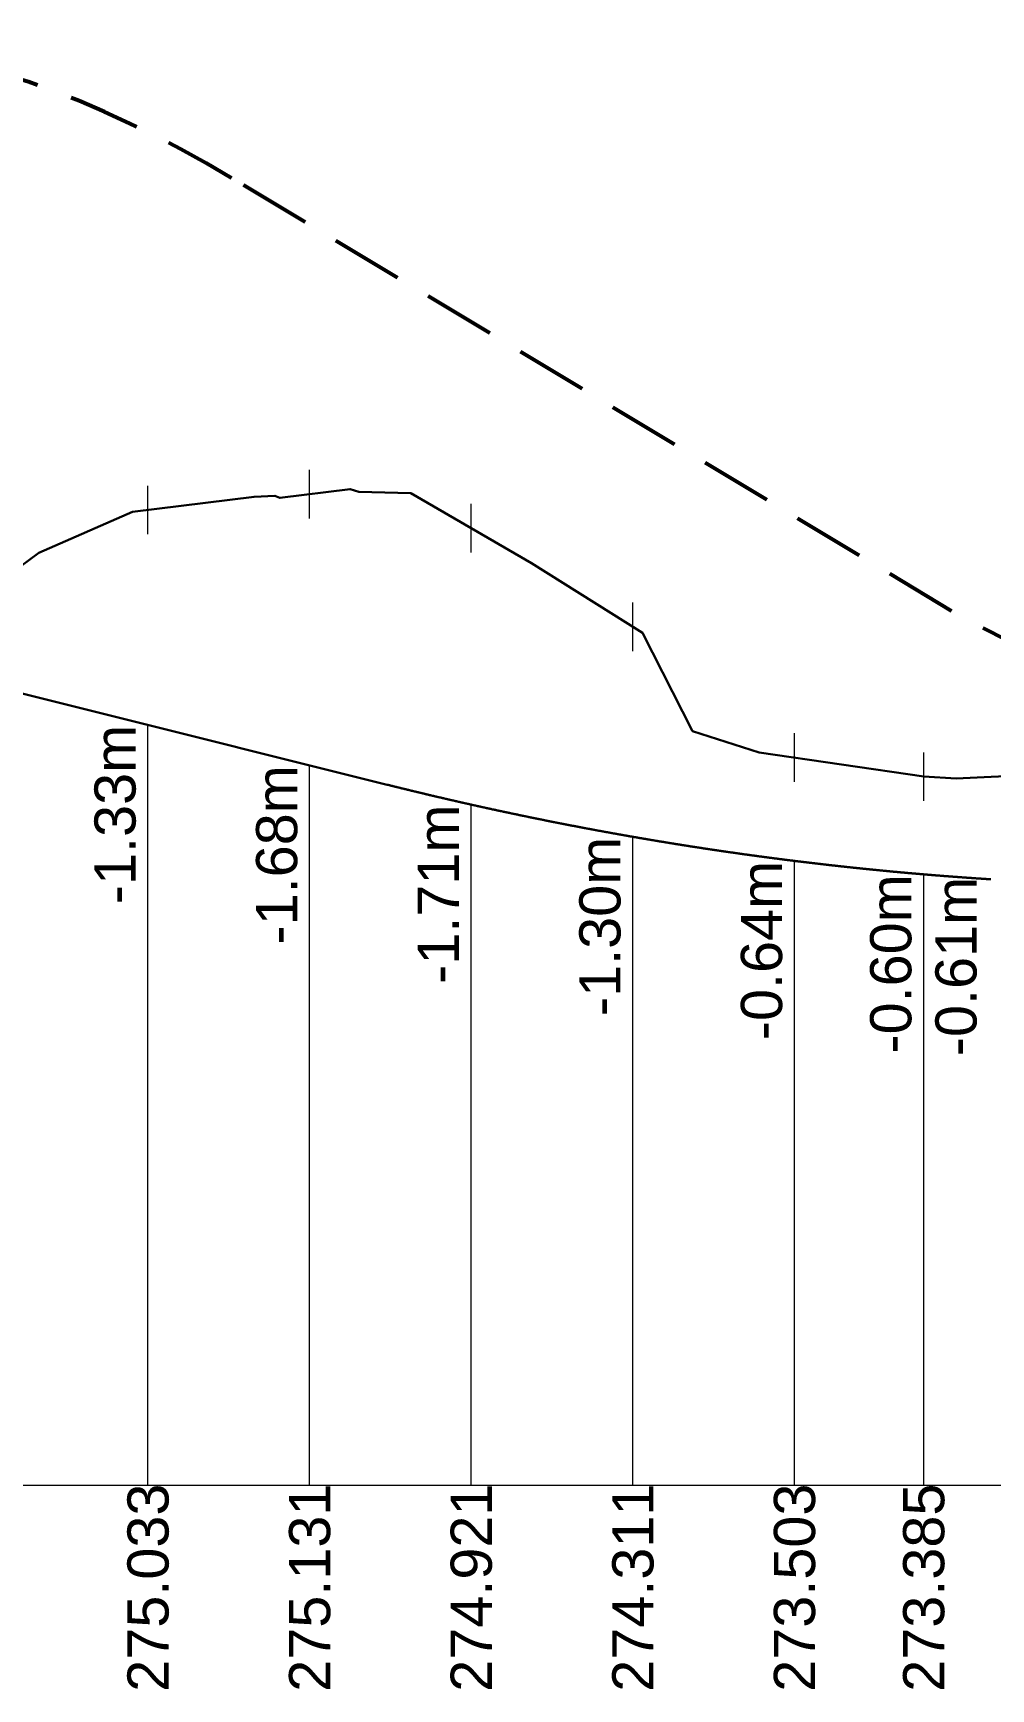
# Model space of a CAD drawing. Extents: x -67 to 3544, y -3197 to 656.
# Drawn here: x 1801.3 to 1860.6, y 114.6 to 217 of the extents above; entities that cross this region are included whole.
import ezdxf
from ezdxf.enums import TextEntityAlignment as Align

# ---------------------------------------------------------------- set-up
doc = ezdxf.new("R2010")
doc.units = 0
doc.linetypes.add('CACHE', pattern=[9.525, 6.35, -3.175])
for name, color, linetype, lineweight in [("Route - Bretelle d'entrée - PL - A14_Bretelle de sortie", 5, 'Continuous', 0), ('Route - Bretelle de sortie - PL - Cotation', 7, 'Continuous', 0), ('Route - Bretelle de sortie - PL - Projet Linéaire', 7, 'Continuous', 0), ('Route - Bretelle de sortie - PL - Terrain', 3, 'Continuous', 0)]:
    doc.layers.add(name, color=color, linetype=linetype, lineweight=lineweight)
doc.styles.add('CoteVert', font='arial.ttf', dxfattribs={"height": 0.0017})
doc.styles.add('CoteVertB', font='arial.ttf', dxfattribs={"height": 0.0017})

msp = doc.modelspace()

# ---------------------------------------------------------------- linework, layer by layer
at = {"layer": "Route - Bretelle d'entrée - PL - A14_Bretelle de sortie", "color": 5, "linetype": 'CACHE', "lineweight": 53, "ltscale": 0.7, "flags": 128}
for points in [[(1813.61561, 208.07302), (1812.04359, 208.99132), (1810.47213, 209.85968), (1808.9012, 210.67817), (1807.33077, 211.44686), (1805.7608, 212.16582), (1804.19127, 212.83509), (1802.62214, 213.45473), (1801.05339, 214.02479), (1799.32423, 214.54531), (1797.52998, 215.01634), (1795.73782, 215.43792), (1793.94759, 215.81007), (1792.1593, 216.13282), (1790.37297, 216.4062), (1788.5886, 216.63024), (1786.8062, 216.80494), (1785.02578, 216.93034), (1783.24736, 217.00642), (1781.47094, 217.0332), (1779.69652, 217.01068), (1777.92412, 216.93887), (1776.15374, 216.81775), (1774.38539, 216.64731), (1772.61908, 216.42754), (1770.8548, 216.15843), (1769.09258, 215.83996), (1767.3324, 215.47209), (1765.57428, 215.05479), (1763.81822, 214.58804), (1762.06423, 214.0718), (1760.3123, 213.50603), (1758.58586, 212.89925)], [(2039.55295, 194.20613), (2001.65898, 193.53979), (1999.14694, 193.45618), (1996.63484, 193.29368), (1994.1226, 193.05229), (1991.61024, 192.73198), (1989.09787, 192.33272), (1986.58587, 191.8545), (1984.07503, 191.29726), (1981.56661, 190.66097), (1979.06251, 189.94557), (1976.56536, 189.15101), (1974.07865, 188.27722), (1971.60687, 187.32415), (1969.15555, 186.2917), (1966.73145, 185.1798), (1965.95037, 184.80111), (1952.40652, 177.72321), (1951.0789, 177.01212), (1949.75592, 176.3507), (1948.43415, 175.7389), (1947.10962, 175.17667), (1945.77773, 174.66398), (1944.43302, 174.20077), (1943.06892, 173.78701), (1941.67737, 173.42268), (1940.24824, 173.10773), (1938.76844, 172.84215), (1937.22049, 172.62591), (1935.58012, 172.459), (1933.8119, 172.34141), (1931.86056, 172.27312), (1929.63149, 172.25413), (1926.93727, 172.28444), (1923.36767, 172.36406), (1919.03469, 172.49297), (1913.9947, 172.67121), (1908.16303, 172.89877), (1901.52822, 173.17569), (1894.2144, 173.50197), (1886.62449, 173.87766), (1881.43532, 174.30277), (1877.69741, 174.77734), (1874.62674, 175.3014), (1871.95763, 175.87501), (1869.56175, 176.4982), (1867.36583, 177.17103), (1865.32365, 177.89354), (1863.40402, 178.66579), (1861.58487, 179.48785), (1859.84998, 180.35978), (1858.23508, 181.25381), (1813.61561, 208.07307)]]:
    msp.add_lwpolyline(points, dxfattribs=at)
at = {"layer": 'Route - Bretelle de sortie - PL - Cotation', "color": 7, "linetype": 'Continuous'}
for p, q in [((1818.44873, 187.0187), (1818.44873, 190.0187)), ((1808.44873, 186.03833), (1808.44873, 189.03833)), ((1828.44873, 184.91545), (1828.44873, 187.91545)), ((1838.44873, 178.81546), (1838.44873, 181.81546)), ((1808.44873, 127.20613), (1808.44873, 174.25281)), ((1848.44873, 170.73367), (1848.44873, 173.73367)), ((1856.44316, 169.55408), (1856.44316, 172.55408)), ((1818.44873, 127.20613), (1818.44873, 171.75281)), ((1828.44873, 127.20613), (1828.44873, 169.32038)), ((1838.44873, 127.20613), (1838.44873, 167.33033)), ((1848.44873, 127.20613), (1848.44873, 165.84028)), ((1856.44316, 127.20613), (1856.44316, 165.0087)), ((2054.3083, 127.20613), (1602.96748, 127.20613))]:
    msp.add_line(p, q, dxfattribs=at)
at = {"layer": 'Route - Bretelle de sortie - PL - Projet Linéaire', "color": 1, "linetype": 'Continuous', "lineweight": 30, "flags": 128}
msp.add_lwpolyline([(1730.35902, 193.77524), (1823.24977, 170.55255), (1823.28466, 170.54383), (1823.31955, 170.53512), (1823.35444, 170.52641), (1823.38933, 170.51771), (1823.42423, 170.50901), (1823.45912, 170.50032), (1823.49401, 170.49164), (1823.5289, 170.48296), (1823.5638, 170.47429), (1823.59869, 170.46562), (1823.63358, 170.45696), (1823.66847, 170.44831), (1823.70336, 170.43966), (1823.73826, 170.43102), (1823.77315, 170.42239), (1823.80804, 170.41376), (1823.84293, 170.40514), (1823.87782, 170.39652), (1823.91271, 170.38791), (1823.94761, 170.37931), (1823.9825, 170.37071), (1824.01739, 170.36212), (1824.05228, 170.35353), (1824.08717, 170.34495), (1824.12207, 170.33638), (1824.15696, 170.32781), (1824.19185, 170.31925), (1824.22674, 170.31069), (1824.26163, 170.30214), (1824.29652, 170.2936), (1824.33141, 170.28506), (1824.36631, 170.27653), (1824.4012, 170.26801), (1824.43609, 170.25949), (1824.47098, 170.25097), (1824.50587, 170.24247), (1824.54076, 170.23397), (1824.57565, 170.22547), (1824.61054, 170.21698), (1824.64544, 170.2085), (1824.68033, 170.20003), (1824.71522, 170.19155), (1824.75011, 170.18309), (1824.785, 170.17463), (1824.81989, 170.16618), (1824.85478, 170.15773), (1824.88967, 170.1493), (1824.92456, 170.14086), (1824.95946, 170.13243), (1824.99435, 170.12401), (1825.02924, 170.1156), (1825.06413, 170.10719), (1825.09902, 170.09879), (1825.13391, 170.09039), (1825.1688, 170.082), (1825.20369, 170.07361), (1825.23858, 170.06523), (1825.27347, 170.05686), (1825.30836, 170.0485), (1825.34325, 170.04014), (1825.37814, 170.03178), (1825.41303, 170.02343), (1825.44792, 170.01509), (1825.48282, 170.00675), (1825.51771, 169.99842), (1825.5526, 169.9901), (1825.58749, 169.98178), (1825.62238, 169.97347), (1825.65727, 169.96517), (1825.69216, 169.95686), (1825.72705, 169.94857), (1825.76194, 169.94028), (1825.79683, 169.932), (1825.83172, 169.92373), (1825.86661, 169.91546), (1825.9015, 169.9072), (1825.93639, 169.89894), (1825.97128, 169.89069), (1826.00617, 169.88244), (1826.04106, 169.8742), (1826.07595, 169.86597), (1826.11084, 169.85775), (1826.14573, 169.84953), (1826.18062, 169.84131), (1826.21551, 169.8331), (1826.2504, 169.8249), (1826.28529, 169.81671), (1826.32018, 169.80852), (1826.35507, 169.80033), (1826.38996, 169.79215), (1826.42485, 169.78398), (1826.45974, 169.77582), (1826.49463, 169.76766), (1826.52952, 169.7595), (1826.56441, 169.75136), (1826.5993, 169.74322), (1826.63418, 169.73508), (1826.66907, 169.72695), (1826.70396, 169.71883), (1826.73885, 169.71071), (1826.77374, 169.7026), (1826.80863, 169.6945), (1826.84352, 169.6864), (1826.87841, 169.67831), (1826.9133, 169.67022), (1826.94819, 169.66214), (1826.98308, 169.65407), (1827.01797, 169.646), (1827.05286, 169.63794), (1827.08775, 169.62988), (1827.12264, 169.62183), (1827.15752, 169.61379), (1827.19241, 169.60575), (1827.2273, 169.59772), (1827.26219, 169.58969), (1827.29708, 169.58167), (1827.33197, 169.57366), (1827.36686, 169.56565), (1827.40175, 169.55765), (1827.43664, 169.54965), (1827.47152, 169.54167), (1827.50641, 169.53368), (1827.5413, 169.52571), (1827.57619, 169.51774), (1827.61108, 169.50977), (1827.64597, 169.50181), (1827.68086, 169.49386), (1827.71575, 169.48592), (1827.75063, 169.47798), (1827.78552, 169.47004), (1827.82041, 169.46211), (1827.8553, 169.45419), (1827.89019, 169.44628), (1827.92508, 169.43837), (1827.95997, 169.43046), (1828.02974, 169.41467), (1828.06463, 169.40679), (1828.09952, 169.39891), (1828.13441, 169.39104), (1828.1693, 169.38317), (1828.20418, 169.37531), (1828.23907, 169.36745), (1828.27396, 169.35961), (1828.30885, 169.35176), (1828.34374, 169.34393), (1828.37863, 169.3361), (1828.41351, 169.32828), (1828.4484, 169.32045), (1828.48329, 169.31264), (1828.51818, 169.30484), (1828.55307, 169.29703), (1828.58795, 169.28924), (1828.62284, 169.28146), (1828.65773, 169.27368), (1828.69262, 169.2659), (1828.7275, 169.25813), (1828.76239, 169.25036), (1828.79728, 169.24261), (1828.83217, 169.23486), (1828.86706, 169.22711), (1828.90194, 169.21937), (1828.93683, 169.21164), (1828.97172, 169.20391), (1829.00661, 169.19619), (1829.0415, 169.18848), (1829.07638, 169.18077), (1829.11127, 169.17307), (1829.14616, 169.16537), (1829.18104, 169.15768), (1829.21593, 169.15), (1829.25082, 169.14232), (1829.28571, 169.13465), (1829.32059, 169.12698), (1829.35548, 169.11932), (1829.39037, 169.11167), (1829.42526, 169.10402), (1829.46014, 169.09638), (1829.49503, 169.08874), (1829.52992, 169.08111), (1829.56481, 169.07349), (1829.59969, 169.06587), (1829.63458, 169.05826), (1829.66947, 169.05065), (1829.70435, 169.04305), (1829.77413, 169.02788), (1829.80902, 169.0203), (1829.8439, 169.01272), (1829.87879, 169.00515), (1829.91368, 168.99759), (1829.94856, 168.99003), (1829.98345, 168.98248), (1830.01834, 168.97494), (1830.05322, 168.9674), (1830.08811, 168.95987), (1830.123, 168.95235), (1830.15789, 168.94483), (1830.19277, 168.93731), (1830.22766, 168.92981), (1830.26254, 168.9223), (1830.29743, 168.91481), (1830.33232, 168.90732), (1830.3672, 168.89983), (1830.40209, 168.89236), (1830.43698, 168.88489), (1830.47186, 168.87742), (1830.50675, 168.86996), (1830.54164, 168.86251), (1830.57652, 168.85506), (1830.61141, 168.84762), (1830.6463, 168.84019), (1830.68118, 168.83276), (1830.71607, 168.82534), (1830.75096, 168.81792), (1830.78584, 168.81051), (1830.82073, 168.80311), (1830.85561, 168.79571), (1830.8905, 168.78832), (1830.92539, 168.78093), (1830.96027, 168.77355), (1830.99516, 168.76618), (1831.03005, 168.75881), (1831.06493, 168.75145), (1831.09982, 168.74409), (1831.1347, 168.73675), (1831.16959, 168.7294), (1831.20448, 168.72206), (1831.23936, 168.71474), (1831.27425, 168.70741), (1831.30913, 168.70009), (1831.34402, 168.69278), (1831.3789, 168.68547), (1831.41379, 168.67817), (1831.44868, 168.67088), (1831.48356, 168.66359), (1831.51845, 168.6563), (1831.55333, 168.64903), (1831.58822, 168.64176), (1831.62311, 168.6345), (1831.65799, 168.62724), (1831.69288, 168.61999), (1831.72776, 168.61274), (1831.76265, 168.6055), (1831.79753, 168.59827), (1831.83242, 168.59104), (1831.8673, 168.58382), (1831.90219, 168.5766), (1831.93708, 168.5694), (1831.97196, 168.56219), (1832.00685, 168.555), (1832.04173, 168.54781), (1832.07662, 168.54062), (1832.1115, 168.53344), (1832.14639, 168.52627), (1832.18127, 168.5191), (1832.21616, 168.51194), (1832.25104, 168.50479), (1832.28593, 168.49764), (1832.32081, 168.4905), (1832.3557, 168.48336), (1832.39058, 168.47623), (1832.42547, 168.46911), (1832.46036, 168.46199), (1832.49524, 168.45488), (1832.53012, 168.44777), (1832.56501, 168.44067), (1832.59989, 168.43358), (1832.63478, 168.42649), (1832.66967, 168.41941), (1832.70455, 168.41234), (1832.73943, 168.40527), (1832.77432, 168.3982), (1832.8092, 168.39115), (1832.84409, 168.3841), (1832.87897, 168.37705), (1832.91386, 168.37001), (1832.94874, 168.36298), (1832.98363, 168.35595), (1833.01851, 168.34893), (1833.0534, 168.34192), (1833.08828, 168.33491), (1833.12317, 168.32791), (1833.15805, 168.32091), (1833.19294, 168.31392), (1833.22782, 168.30694), (1833.26271, 168.29996), (1833.29759, 168.29299), (1833.33247, 168.28602), (1833.36736, 168.27907), (1833.40224, 168.27211), (1833.43713, 168.26516), (1833.47201, 168.25822), (1833.5069, 168.25129), (1833.54178, 168.24436), (1833.57666, 168.23744), (1833.61155, 168.23052), (1833.64643, 168.22361), (1833.68132, 168.2167), (1833.7162, 168.20981), (1833.75109, 168.20291), (1833.78597, 168.19603), (1833.82085, 168.18915), (1833.85574, 168.18227), (1833.89062, 168.17541), (1833.92551, 168.16854), (1833.96039, 168.16169), (1833.99527, 168.15484), (1834.03016, 168.14799), (1834.06504, 168.14116), (1834.09993, 168.13432), (1834.13481, 168.1275), (1834.16969, 168.12068), (1834.20458, 168.11386), (1834.23946, 168.10706), (1834.27435, 168.10026), (1834.30923, 168.09346), (1834.34411, 168.08668), (1834.379, 168.07989), (1834.41388, 168.07312), (1834.44876, 168.06634), (1834.48365, 168.05958), (1834.51853, 168.05282), (1834.55341, 168.04607), (1834.5883, 168.03932), (1834.62318, 168.03258), (1834.65807, 168.02585), (1834.69295, 168.01912), (1834.72783, 168.0124), (1834.76272, 168.00568), (1834.7976, 167.99897), (1834.83248, 167.99227), (1834.86737, 167.98557), (1834.90225, 167.97888), (1834.93713, 167.97219), (1834.97202, 167.96551), (1835.0069, 167.95884), (1835.04178, 167.95217), (1835.07667, 167.94551), (1835.11155, 167.93886), (1835.14643, 167.93221), (1835.18132, 167.92557), (1835.2162, 167.91893), (1835.25108, 167.9123), (1835.28597, 167.90568), (1835.32085, 167.89906), (1835.35573, 167.89244), (1835.39062, 167.88584), (1835.4255, 167.87924), (1835.46038, 167.87264), (1835.49526, 167.86606), (1835.53015, 167.85947), (1835.56503, 167.8529), (1835.59991, 167.84633), (1835.6348, 167.83976), (1835.66968, 167.83321), (1835.70456, 167.82666), (1835.73945, 167.82011), (1835.77433, 167.81357), (1835.80921, 167.80704), (1835.84409, 167.80051), (1835.87898, 167.79399), (1835.91386, 167.78747), (1835.94874, 167.78096), (1835.98362, 167.77446), (1836.01851, 167.76797), (1836.05339, 167.76148), (1836.08827, 167.75499), (1836.12315, 167.74851), (1836.19292, 167.73557), (1836.2278, 167.72911), (1836.26268, 167.72266), (1836.29757, 167.71621), (1836.33245, 167.70977), (1836.36733, 167.70333), (1836.40221, 167.6969), (1836.4371, 167.69048), (1836.47198, 167.68406), (1836.50686, 167.67765), (1836.54174, 167.67125), (1836.57663, 167.66485), (1836.61151, 167.65845), (1836.64639, 167.65207), (1836.68127, 167.64568), (1836.71616, 167.63931), (1836.75104, 167.63294), (1836.78592, 167.62658), (1836.8208, 167.62022), (1836.85568, 167.61387), (1836.89057, 167.60753), (1836.92545, 167.60119), (1836.96033, 167.59486), (1836.99521, 167.58853), (1837.03009, 167.58221), (1837.06498, 167.5759), (1837.09986, 167.56959), (1837.13474, 167.56329), (1837.16962, 167.55699), (1837.2045, 167.5507), (1837.23939, 167.54442), (1837.27427, 167.53814), (1837.30915, 167.53187), (1837.34403, 167.5256), (1837.37891, 167.51935), (1837.41379, 167.51309), (1837.44868, 167.50685), (1837.48356, 167.5006), (1837.51844, 167.49437), (1837.55332, 167.48814), (1837.5882, 167.48192), (1837.62309, 167.4757), (1837.65797, 167.46949), (1837.69285, 167.46329), (1837.72773, 167.45709), (1837.76261, 167.45089), (1837.79749, 167.44471), (1837.83237, 167.43853), (1837.86726, 167.43236), (1837.90214, 167.42619), (1837.93702, 167.42002), (1837.9719, 167.41387), (1838.00678, 167.40772), (1838.04166, 167.40158), (1838.07654, 167.39544), (1838.11143, 167.3893), (1838.14631, 167.38318), (1838.18119, 167.37706), (1838.21607, 167.37095), (1838.25095, 167.36484), (1838.28583, 167.35874), (1838.32071, 167.35265), (1838.3556, 167.34656), (1838.39048, 167.34047), (1838.42536, 167.3344), (1838.46024, 167.32833), (1838.49512, 167.32227), (1838.53, 167.3162), (1838.56488, 167.31015), (1838.59976, 167.30411), (1838.63464, 167.29807), (1838.66952, 167.29203), (1838.70441, 167.286), (1838.73929, 167.27998), (1838.77417, 167.27397), (1838.80905, 167.26796), (1838.84393, 167.26195), (1838.87881, 167.25595), (1838.91369, 167.24997), (1838.94857, 167.24398), (1838.98345, 167.238), (1839.01833, 167.23203), (1839.05321, 167.22606), (1839.08809, 167.2201), (1839.12298, 167.21414), (1839.15786, 167.20819), (1839.19274, 167.20225), (1839.22762, 167.19632), (1839.2625, 167.19039), (1839.29738, 167.18446), (1839.33226, 167.17854), (1839.36714, 167.17263), (1839.40202, 167.16672), (1839.4369, 167.16082), (1839.47178, 167.15493), (1839.50666, 167.14904), (1839.54154, 167.14316), (1839.57642, 167.13728), (1839.6113, 167.13141), (1839.64618, 167.12555), (1839.68106, 167.11969), (1839.71595, 167.11384), (1839.75082, 167.108), (1839.78571, 167.10216), (1839.82059, 167.09632), (1839.85547, 167.0905), (1839.89035, 167.08468), (1839.92523, 167.07886), (1839.96011, 167.07305), (1839.99499, 167.06725), (1840.02987, 167.06145), (1840.06475, 167.05566), (1840.09963, 167.04988), (1840.13451, 167.0441), (1840.16939, 167.03833), (1840.20427, 167.03256), (1840.23915, 167.0268), (1840.27403, 167.02105), (1840.30891, 167.0153), (1840.34379, 167.00956), (1840.37867, 167.00382), (1840.41355, 166.99809), (1840.44843, 166.99237), (1840.48331, 166.98665), (1840.51819, 166.98094), (1840.55307, 166.97523), (1840.58795, 166.96954), (1840.62283, 166.96384), (1840.65771, 166.95815), (1840.69259, 166.95247), (1840.72747, 166.9468), (1840.76235, 166.94113), (1840.79723, 166.93547), (1840.83211, 166.92981), (1840.86699, 166.92416), (1840.90187, 166.91852), (1840.93675, 166.91288), (1840.97163, 166.90725), (1841.0065, 166.90162), (1841.04138, 166.896), (1841.07626, 166.89038), (1841.11114, 166.88478), (1841.14602, 166.87917), (1841.1809, 166.87358), (1841.21578, 166.86799), (1841.25066, 166.86241), (1841.28554, 166.85683), (1841.32042, 166.85126), (1841.3553, 166.84569), (1841.39018, 166.84013), (1841.42506, 166.83458), (1841.45994, 166.82903), (1841.49482, 166.82349), (1841.5297, 166.81796), (1841.56458, 166.81243), (1841.59946, 166.8069), (1841.63434, 166.80139), (1841.66922, 166.79588), (1841.70409, 166.79037), (1841.73897, 166.78488), (1841.77385, 166.77938), (1841.80873, 166.77389), (1841.84361, 166.76842), (1841.87849, 166.76294), (1841.91337, 166.75747), (1841.94825, 166.75201), (1841.98313, 166.74656), (1842.01801, 166.74111), (1842.05289, 166.73566), (1842.08776, 166.73023), (1842.12264, 166.72479), (1842.15752, 166.71937), (1842.1924, 166.71395), (1842.22728, 166.70854), (1842.26216, 166.70313), (1842.29704, 166.69773), (1842.33192, 166.69233), (1842.3668, 166.68694), (1842.40167, 166.68156), (1842.43655, 166.67619), (1842.47143, 166.67081), (1842.50631, 166.66545), (1842.54119, 166.66009), (1842.57607, 166.65474), (1842.61095, 166.64939), (1842.64583, 166.64405), (1842.68071, 166.63872), (1842.71558, 166.63339), (1842.75046, 166.62807), (1842.78534, 166.62275), (1842.82022, 166.61744), (1842.8551, 166.61214), (1842.88998, 166.60684), (1842.92486, 166.60155), (1842.95973, 166.59626), (1842.99461, 166.59099), (1843.02949, 166.58571), (1843.06437, 166.58044), (1843.09925, 166.57519), (1843.13413, 166.56993), (1843.16901, 166.56468), (1843.20388, 166.55944), (1843.23876, 166.5542), (1843.27364, 166.54897), (1843.30852, 166.54374), (1843.3434, 166.53853), (1843.37828, 166.53332), (1843.41315, 166.52811), (1843.44803, 166.52291), (1843.48291, 166.51771), (1843.51779, 166.51253), (1843.55267, 166.50734), (1843.58755, 166.50217), (1843.62242, 166.497), (1843.6573, 166.49183), (1843.69218, 166.48668), (1843.72706, 166.48152), (1843.76194, 166.47638), (1843.79682, 166.47124), (1843.83169, 166.46611), (1843.86657, 166.46098), (1843.90145, 166.45586), (1843.93633, 166.45074), (1843.97121, 166.44563), (1844.00608, 166.44053), (1844.04096, 166.43544), (1844.07584, 166.43034), (1844.11072, 166.42526), (1844.1456, 166.42018), (1844.18047, 166.41511), (1844.21535, 166.41004), (1844.25023, 166.40498), (1844.28511, 166.39993), (1844.31999, 166.39488), (1844.35486, 166.38984), (1844.38974, 166.3848), (1844.42462, 166.37977), (1844.4595, 166.37475), (1844.49437, 166.36973), (1844.52925, 166.36472), (1844.56413, 166.35971), (1844.59901, 166.35471), (1844.63388, 166.34972), (1844.66876, 166.34473), (1844.70364, 166.33975), (1844.73852, 166.33478), (1844.77339, 166.32981), (1844.80827, 166.32485), (1844.84315, 166.31989), (1844.87803, 166.31494), (1844.91291, 166.30999), (1844.94778, 166.30506), (1844.98266, 166.30012), (1845.01754, 166.2952), (1845.05242, 166.29028), (1845.08729, 166.28536), (1845.12217, 166.28045), (1845.15705, 166.27555), (1845.19193, 166.27066), (1845.2268, 166.26576), (1845.26168, 166.26088), (1845.29656, 166.256), (1845.33144, 166.25113), (1845.36631, 166.24627), (1845.40119, 166.24141), (1845.43607, 166.23655), (1845.47094, 166.23171), (1845.50582, 166.22686), (1845.5407, 166.22203), (1845.57558, 166.2172), (1845.61045, 166.21238), (1845.64533, 166.20756), (1845.68021, 166.20275), (1845.71509, 166.19795), (1845.74996, 166.19315), (1845.78484, 166.18835), (1845.81972, 166.18357), (1845.85459, 166.17879), (1845.88947, 166.17401), (1845.92435, 166.16924), (1845.95923, 166.16448), (1845.9941, 166.15973), (1846.02898, 166.15498), (1846.06386, 166.15023), (1846.09873, 166.1455), (1846.13361, 166.14077), (1846.16849, 166.13604), (1846.20336, 166.13132), (1846.23824, 166.12661), (1846.27312, 166.1219), (1846.308, 166.1172), (1846.34287, 166.1125), (1846.37775, 166.10781), (1846.41263, 166.10313), (1846.4475, 166.09845), (1846.48238, 166.09378), (1846.51726, 166.08912), (1846.55213, 166.08446), (1846.58701, 166.07981), (1846.62189, 166.07516), (1846.65676, 166.07052), (1846.69164, 166.06588), (1846.72652, 166.06125), (1846.76139, 166.05663), (1846.79627, 166.05202), (1846.83115, 166.04741), (1846.86602, 166.0428), (1846.9009, 166.03821), (1846.93578, 166.03361), (1846.97065, 166.02903), (1847.00553, 166.02445), (1847.04041, 166.01988), (1847.07528, 166.01531), (1847.11016, 166.01075), (1847.14504, 166.00619), (1847.17991, 166.00164), (1847.21479, 165.9971), (1847.24967, 165.99256), (1847.28454, 165.98803), (1847.31942, 165.98351), (1847.35429, 165.97899), (1847.38917, 165.97447), (1847.42405, 165.96997), (1847.45892, 165.96547), (1847.4938, 165.96097), (1847.52868, 165.95649), (1847.56355, 165.952), (1847.59843, 165.94753), (1847.63331, 165.94306), (1847.66818, 165.93859), (1847.70306, 165.93414), (1847.73793, 165.92968), (1847.77281, 165.92524), (1847.80769, 165.9208), (1847.84256, 165.91636), (1847.87744, 165.91194), (1847.91232, 165.90751), (1847.94719, 165.9031), (1847.98207, 165.89869), (1848.01694, 165.89429), (1848.05182, 165.88989), (1848.0867, 165.8855), (1848.12157, 165.88111), (1848.15645, 165.87674), (1848.19132, 165.87236), (1848.2262, 165.868), (1848.26108, 165.86363), (1848.29595, 165.85928), (1848.33083, 165.85493), (1848.3657, 165.85059), (1848.40058, 165.84626), (1848.43546, 165.84193), (1848.47033, 165.8376), (1848.50521, 165.83328), (1848.54008, 165.82897), (1848.57496, 165.82466), (1848.60984, 165.82036), (1848.64471, 165.81607), (1848.67959, 165.81178), (1848.71446, 165.8075), (1848.74934, 165.80323), (1848.78421, 165.79896), (1848.81909, 165.79469), (1848.85397, 165.79044), (1848.88884, 165.78619), (1848.92372, 165.78194), (1848.95859, 165.7777), (1848.99347, 165.77347), (1849.02834, 165.76924), (1849.06322, 165.76502), (1849.0981, 165.76081), (1849.13297, 165.7566), (1849.16785, 165.7524), (1849.20272, 165.7482), (1849.2376, 165.74401), (1849.27247, 165.73983), (1849.30735, 165.73565), (1849.34223, 165.73148), (1849.3771, 165.72731), (1849.44685, 165.719), (1849.48173, 165.71485), (1849.5166, 165.71071), (1849.55148, 165.70657), (1849.58635, 165.70244), (1849.62123, 165.69832), (1849.6561, 165.6942), (1849.69098, 165.69009), (1849.72586, 165.68599), (1849.76073, 165.68189), (1849.79561, 165.67779), (1849.83048, 165.67371), (1849.86536, 165.66962), (1849.90023, 165.66555), (1849.93511, 165.66148), (1849.96998, 165.65742), (1850.00486, 165.65336), (1850.03973, 165.64931), (1850.07461, 165.64527), (1850.10948, 165.64123), (1850.14436, 165.6372), (1850.17923, 165.63317), (1850.21411, 165.62915), (1850.24898, 165.62514), (1850.28386, 165.62113), (1850.35361, 165.61313), (1850.38849, 165.60915), (1850.42336, 165.60516), (1850.45824, 165.60119), (1850.49311, 165.59721), (1850.52799, 165.59325), (1850.56286, 165.58929), (1850.59774, 165.58534), (1850.63261, 165.58139), (1850.66749, 165.57745), (1850.70236, 165.57351), (1850.73724, 165.56958), (1850.77211, 165.56566), (1850.80699, 165.56175), (1850.84186, 165.55783), (1850.87674, 165.55393), (1850.91161, 165.55003), (1850.94649, 165.54614), (1850.98136, 165.54225), (1851.01624, 165.53838), (1851.05111, 165.5345), (1851.08599, 165.53063), (1851.12086, 165.52677), (1851.15574, 165.52292), (1851.19061, 165.51907), (1851.22548, 165.51522), (1851.26036, 165.51138), (1851.29523, 165.50755), (1851.33011, 165.50373), (1851.36498, 165.49991), (1851.39986, 165.4961), (1851.43473, 165.49229), (1851.46961, 165.48849), (1851.50448, 165.4847), (1851.53936, 165.48091), (1851.57423, 165.47712), (1851.60911, 165.47334), (1851.64398, 165.46958), (1851.67886, 165.46581), (1851.71373, 165.46205), (1851.7486, 165.4583), (1851.78348, 165.45455), (1851.81835, 165.45081), (1851.85323, 165.44708), (1851.8881, 165.44335), (1851.92298, 165.43963), (1851.95785, 165.43591), (1851.99273, 165.4322), (1852.0276, 165.4285), (1852.06248, 165.4248), (1852.09735, 165.42111), (1852.13223, 165.41743), (1852.1671, 165.41375), (1852.20197, 165.41007), (1852.23685, 165.40641), (1852.27172, 165.40274), (1852.3066, 165.39909), (1852.34147, 165.39544), (1852.37635, 165.3918), (1852.41122, 165.38816), (1852.44609, 165.38453), (1852.48097, 165.38091), (1852.51584, 165.37729), (1852.55072, 165.37368), (1852.58559, 165.37007), (1852.62047, 165.36647), (1852.65534, 165.36287), (1852.69021, 165.35929), (1852.72509, 165.3557), (1852.75996, 165.35213), (1852.79484, 165.34856), (1852.82971, 165.345), (1852.86459, 165.34144), (1852.89946, 165.33789), (1852.93433, 165.33434), (1852.96921, 165.3308), (1853.00408, 165.32727), (1853.03896, 165.32374), (1853.07383, 165.32022), (1853.1087, 165.3167), (1853.14358, 165.3132), (1853.17845, 165.30969), (1853.21333, 165.3062), (1853.2482, 165.30271), (1853.28307, 165.29922), (1853.31795, 165.29574), (1853.35282, 165.29227), (1853.3877, 165.2888), (1853.42257, 165.28534), (1853.45745, 165.28189), (1853.49232, 165.27844), (1853.52719, 165.275), (1853.56207, 165.27156), (1853.59694, 165.26813), (1853.63182, 165.26471), (1853.66669, 165.26129), (1853.70156, 165.25788), (1853.73644, 165.25447), (1853.77131, 165.25107), (1853.80618, 165.24768), (1853.84106, 165.24429), (1853.87593, 165.24091), (1853.91081, 165.23754), (1853.94568, 165.23417), (1853.98055, 165.23081), (1854.01543, 165.22745), (1854.0503, 165.2241), (1854.08518, 165.22075), (1854.12005, 165.21741), (1854.15492, 165.21408), (1854.1898, 165.21076), (1854.22467, 165.20744), (1854.25954, 165.20412), (1854.29442, 165.20081), (1854.32929, 165.19751), (1854.36417, 165.19421), (1854.39904, 165.19093), (1854.43391, 165.18764), (1854.46879, 165.18436), (1854.50366, 165.18109), (1854.53853, 165.17782), (1854.57341, 165.17457), (1854.60828, 165.17131), (1854.64315, 165.16807), (1854.67803, 165.16482), (1854.7129, 165.16159), (1854.74778, 165.15836), (1854.78265, 165.15513), (1854.81752, 165.15192), (1854.8524, 165.14871), (1854.88727, 165.1455), (1854.92214, 165.1423), (1854.95702, 165.13911), (1854.99189, 165.13593), (1855.02676, 165.13274), (1855.06164, 165.12957), (1855.09651, 165.1264), (1855.13138, 165.12324), (1855.16626, 165.12008), (1855.20113, 165.11693), (1855.236, 165.11379), (1855.27088, 165.11065), (1855.30575, 165.10752), (1855.34062, 165.10439), (1855.3755, 165.10128), (1855.41037, 165.09816), (1855.44524, 165.09505), (1855.48012, 165.09195), (1855.51499, 165.08886), (1855.54986, 165.08577), (1855.58474, 165.08268), (1855.61961, 165.0796), (1855.65448, 165.07653), (1855.68936, 165.07347), (1855.72423, 165.07041), (1855.7591, 165.06736), (1855.79398, 165.06431), (1855.82885, 165.06127), (1855.86372, 165.05824), (1855.8986, 165.05521), (1855.93347, 165.05218), (1855.96834, 165.04917), (1856.00322, 165.04616), (1856.03809, 165.04316), (1856.07296, 165.04016), (1856.10783, 165.03716), (1856.14271, 165.03418), (1856.17758, 165.0312), (1856.21245, 165.02822), (1856.24733, 165.02526), (1856.2822, 165.02229), (1856.31707, 165.01934), (1856.35195, 165.01639), (1856.38682, 165.01345), (1856.42169, 165.01051), (1856.45657, 165.00758), (1856.49144, 165.00465), (1856.52631, 165.00174), (1856.56119, 164.99882), (1856.59606, 164.99591), (1856.63093, 164.99301), (1856.6658, 164.99012), (1856.70068, 164.98723), (1856.73555, 164.98435), (1856.77042, 164.98147), (1856.8053, 164.9786), (1856.84017, 164.97574), (1856.87504, 164.97288), (1856.90991, 164.97003), (1856.94479, 164.96718), (1856.97966, 164.96434), (1857.01453, 164.96151), (1857.04941, 164.95868), (1857.08428, 164.95586), (1857.11915, 164.95304), (1857.15402, 164.95023), (1857.1889, 164.94743), (1857.22377, 164.94463), (1857.25864, 164.94184), (1857.29352, 164.93905), (1857.32839, 164.93628), (1857.36326, 164.9335), (1857.39813, 164.93074), (1857.43301, 164.92797), (1857.46788, 164.92522), (1857.50275, 164.92247), (1857.53763, 164.91972), (1857.5725, 164.91699), (1857.60737, 164.91426), (1857.64224, 164.91154), (1857.67712, 164.90882), (1857.71199, 164.9061), (1857.74686, 164.9034), (1857.78173, 164.9007), (1857.81661, 164.89801), (1857.85148, 164.89532), (1857.88635, 164.89263), (1857.92122, 164.88996), (1857.9561, 164.88729), (1857.99097, 164.88463), (1858.02584, 164.88197), (1858.06071, 164.87932), (1858.09559, 164.87667), (1858.13046, 164.87403), (1858.16533, 164.8714), (1858.20021, 164.86877), (1858.23508, 164.86615), (1858.26995, 164.86354), (1858.30482, 164.86093), (1858.33969, 164.85833), (1858.37457, 164.85573), (1858.40944, 164.85314), (1858.44431, 164.85055), (1858.47918, 164.84797), (1858.51406, 164.8454), (1858.54893, 164.84284), (1858.5838, 164.84028), (1858.61868, 164.83772), (1858.65355, 164.83517), (1858.68842, 164.83263), (1858.72329, 164.83009), (1858.75816, 164.82757), (1858.79304, 164.82504), (1858.82791, 164.82252), (1858.86278, 164.82001), (1858.89765, 164.81751), (1858.93253, 164.81501), (1858.9674, 164.81251), (1859.00227, 164.81003), (1859.03714, 164.80755), (1859.07202, 164.80507), (1859.10689, 164.8026), (1859.14176, 164.80014), (1859.17663, 164.79768), (1859.21151, 164.79523), (1859.24638, 164.79279), (1859.28125, 164.79035), (1859.31612, 164.78792), (1859.35099, 164.78549), (1859.38587, 164.78307), (1859.42074, 164.78066), (1859.45561, 164.77825), (1859.49048, 164.77584), (1859.52535, 164.77345), (1859.56023, 164.77106), (1859.5951, 164.76868), (1859.62997, 164.7663), (1859.66484, 164.76393), (1859.69972, 164.76156), (1859.73459, 164.7592), (1859.76946, 164.75685), (1859.80433, 164.7545), (1859.8392, 164.75216), (1859.87408, 164.74982), (1859.90895, 164.74749), (1859.94382, 164.74517), (1859.97869, 164.74285), (1860.01357, 164.74054), (1860.04844, 164.73824), (1860.08331, 164.73594), (1860.11818, 164.73365), (1860.15305, 164.73136), (1860.18793, 164.72908), (1860.2228, 164.7268), (1860.25767, 164.72454), (1860.29254, 164.72227), (1860.32741, 164.72002), (1860.36229, 164.71777), (1860.39716, 164.71552), (1860.43203, 164.71329), (1860.4669, 164.71105), (1860.50177, 164.70883), (1860.53665, 164.70661), (1860.57152, 164.70439), (1860.60639, 164.70219)], dxfattribs=at)
at = {"layer": 'Route - Bretelle de sortie - PL - Terrain', "color": 114, "linetype": 'Continuous', "lineweight": 30, "flags": 128}
msp.add_lwpolyline([(1800.59016, 184.07554), (1801.70399, 184.88386), (1807.49767, 187.42323), (1815.01089, 188.36417), (1816.29506, 188.42434), (1816.61428, 188.28495), (1820.95178, 188.83764), (1821.48968, 188.66246), (1824.70963, 188.5872), (1832.17701, 184.25), (1839.04573, 179.94094), (1842.14443, 173.86499), (1846.26746, 172.55268), (1856.44316, 171.05408), (1858.44873, 170.93493), (1868.44873, 171.41791)], dxfattribs=at)

# ---------------------------------------------------------------- texts
at = {"layer": 'Route - Bretelle de sortie - PL - Cotation', "color": 7, "style": 'CoteVertB'}
for s, p in [('-1.33m', (1808.44873, 174.25281)), ('-1.68m', (1818.44873, 171.75281)), ('-1.71m', (1828.44873, 169.32038)), ('-1.30m', (1838.44873, 167.33033)), ('-0.64m', (1848.44873, 165.84028)), ('-0.60m', (1856.44316, 165.0087)), ('-0.61m', (1860.48066, 164.85023))]:
    msp.add_text(s, height=2.55, rotation=90, dxfattribs=at).set_placement(p, align=Align.BOTTOM_RIGHT)
at = {"layer": 'Route - Bretelle de sortie - PL - Cotation', "color": 114, "style": 'CoteVert'}
for s, p in [('275.033', (1808.44873, 114.45613)), ('275.131', (1818.44873, 114.45613)), ('274.921', (1828.44873, 114.45613)), ('274.311', (1838.44873, 114.45613)), ('273.503', (1848.44873, 114.45613)), ('273.385', (1856.44316, 114.45613))]:
    msp.add_text(s, height=2.55, rotation=90, dxfattribs=at).set_placement(p, align=Align.MIDDLE_LEFT)

doc.saveas('drawing.dxf')
